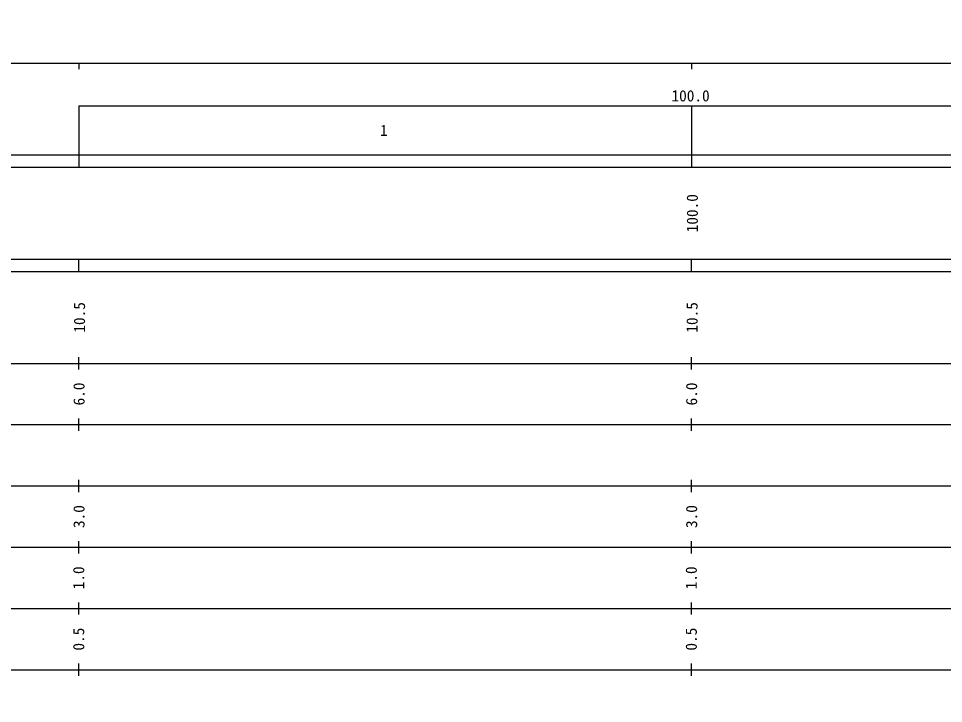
# Model space of a CAD drawing. Units: millimetres on the paper, enlarged 1000 times. Extents: x -1410926 to 2976274, y -4077725 to 380000.
# Drawn here: x 58132 to 209128, y 100500 to 212270 of the extents above; entities that cross this region are included whole.
import ezdxf
from ezdxf.enums import TextEntityAlignment as Align

# ---------------------------------------------------------------- set-up
doc = ezdxf.new("R2010")
doc.units = ezdxf.units.MM
doc.header["$LTSCALE"] = 1000
doc.layers.add('M-BGD', color=7, linetype='Continuous', lineweight=13)
doc.layers.add('M-TTL-BAND', color=7, linetype='Continuous', lineweight=25)
doc.styles.add('ＭＳ ゴシック', font='')
doc.styles.get('ＭＳ ゴシック').set_extended_font_data('MS Gothic')

msp = doc.modelspace()

# ---------------------------------------------------------------- linework, layer by layer
at = {"layer": 'M-BGD'}
msp.add_arc((782674, -1884125), 2193600, 101.6122, 101.6122, dxfattribs=at)
at = {"layer": 'M-TTL-BAND'}
for p, q in [((40000, 205000), (579000, 205000)), ((68000, 205000), (68000, 204000)), ((168000, 205000), (168000, 204000)), ((68000, 198000), (579000, 198000)), ((68000, 198000), (68000, 188000)), ((168000, 198000), (168000, 188000)), ((40000, 190000), (579000, 190000)), ((40000, 188000), (579000, 188000)), ((40000, 173000), (579000, 173000)), ((68000, 171000), (68000, 173000)), ((168000, 171000), (168000, 173000)), ((40000, 171000), (579000, 171000)), ((40000, 156000), (579000, 156000)), ((68000, 155000), (68000, 157000)), ((168000, 155000), (168000, 157000)), ((68000, 145000), (68000, 147000)), ((168000, 145000), (168000, 147000)), ((46000, 146000), (579000, 146000)), ((52000, 136000), (579000, 136000)), ((68000, 135000), (68000, 137000)), ((168000, 135000), (168000, 137000)), ((68000, 125000), (68000, 127000)), ((168000, 125000), (168000, 127000)), ((46000, 126000), (579000, 126000)), ((68000, 115000), (68000, 117000)), ((168000, 115000), (168000, 117000)), ((52000, 116000), (579000, 116000)), ((46000, 106000), (579000, 106000)), ((68000, 105000), (68000, 107000)), ((168000, 105000), (168000, 107000))]:
    msp.add_line(p, q, dxfattribs=at)

# ---------------------------------------------------------------- texts
at = {"layer": 'M-TTL-BAND', "style": 'ＭＳ ゴシック'}
msp.add_text('100.0', height=1833, dxfattribs=at).set_placement((167844, 198195), align=Align.BOTTOM_CENTER)
msp.add_text('1', height=1833, dxfattribs=at).set_placement((117779, 194018), align=Align.MIDDLE_CENTER)
for s, p in [('100.0', (168112, 180500)), ('10.5', (68078, 163500)), ('10.5', (168078, 163500)), ('6.0', (68000, 151000)), ('6.0', (168000, 151000)), ('3.0', (68000, 131000)), ('3.0', (168000, 131000)), ('1.0', (67944, 121000)), ('1.0', (167944, 121000)), ('0.5', (67944, 111000)), ('0.5', (167944, 111000))]:
    msp.add_text(s, height=1833, rotation=90, dxfattribs=at).set_placement(p, align=Align.MIDDLE_CENTER)

doc.saveas('drawing.dxf')
